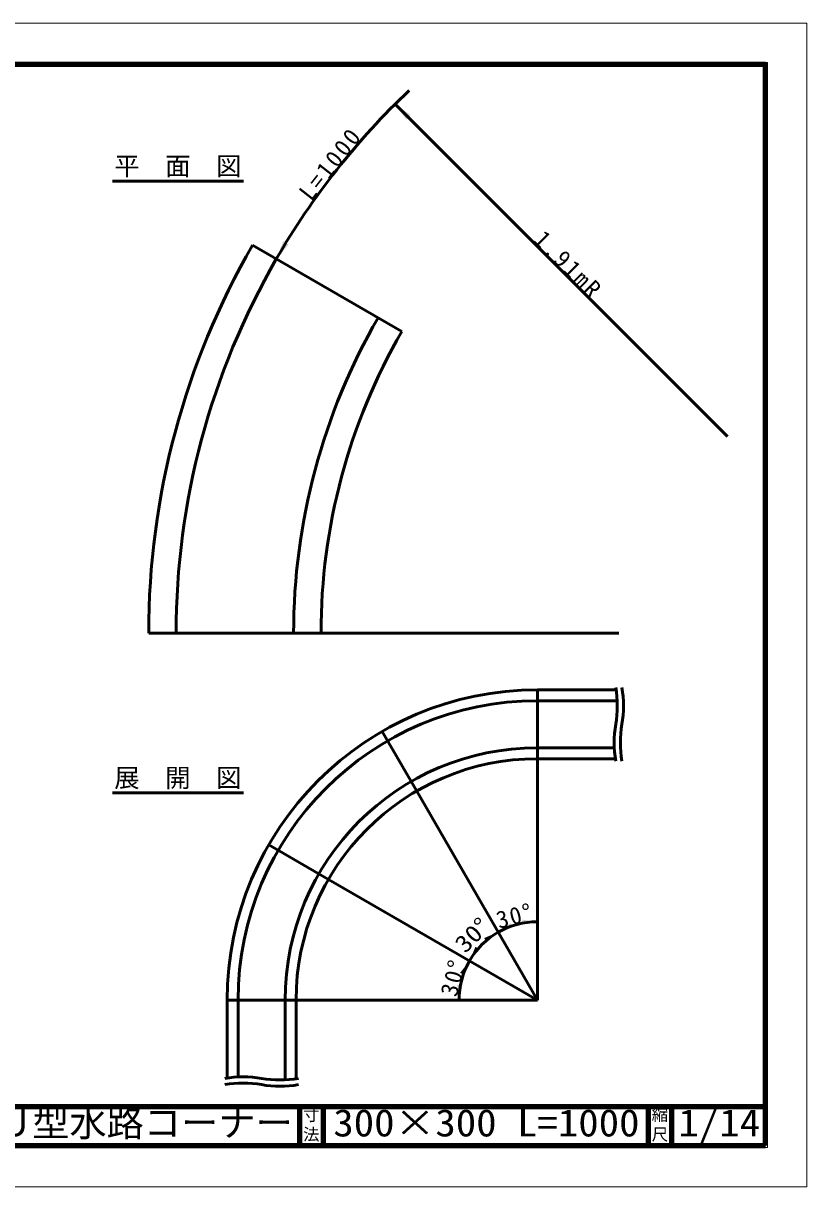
# Model space of a CAD drawing. Units: millimetres, scale not verified. Extents: x -2102 to 2102, y -1485 to 1485.
# Drawn here: x 102 to 2102, y -1485 to 1485 of the extents above; entities that cross this region are included whole.
import ezdxf
from ezdxf.enums import TextEntityAlignment as Align

# ---------------------------------------------------------------- set-up
doc = ezdxf.new("R2010")
doc.units = ezdxf.units.MM
doc.header["$LTSCALE"] = 5
doc.layers.add('0-0_V-nasSTD', color=7, linetype='Continuous', lineweight=50)
doc.layers.add('0-1_0', color=7, linetype='Continuous', lineweight=50)
doc.styles.add('ＭＳ ゴシック', font='')
doc.styles.get('ＭＳ ゴシック').set_extended_font_data('MS Gothic')

msp = doc.modelspace()

# ---------------------------------------------------------------- linework, layer by layer
at = {"layer": '0-0_V-nasSTD'}
for p, q in [((1051.741, 1278.814), (1900.318, 430.335)), ((687.624, 918.252), (1068.684, 698.267)), ((422.393, -71.682), (862.393, -71.682)), ((862.393, -71.682), (1622.393, -71.682)), ((1615.684, -216.43), (1414.722, -216.43)), ((1414.722, -216.43), (1414.722, -392.43)), ((1618.418, -244.43), (1414.722, -244.43)), ((1018.722, -322.538), (1106.722, -474.959)), ((1611.026, -364.43), (1414.722, -364.43)), ((1414.722, -392.43), (1414.722, -1008.43)), ((1613.761, -392.43), (1414.722, -392.43)), ((1106.722, -474.959), (1414.722, -1008.43)), ((728.83, -612.43), (881.251, -700.43)), ((881.251, -700.43), (1414.722, -1008.43)), ((622.722, -1207.469), (622.722, -1008.43)), ((622.722, -1008.43), (798.722, -1008.43)), ((650.722, -1204.734), (650.722, -1008.43)), ((770.722, -1212.126), (770.722, -1008.43)), ((798.722, -1008.43), (1414.722, -1008.43)), ((798.722, -1209.392), (798.722, -1008.43))]:
    msp.add_line(p, q, dxfattribs=at)
at = {"layer": '0-0_V-nasSTD', "lineweight": 100}
for p, q in [((807.5, -1280), (807.5, -1380)), ((867.5, -1280), (867.5, -1380)), ((1697.5, -1280), (1697.5, -1380)), ((1697.5, -1280), (1697.5, -1380)), ((1757.5, -1280), (1757.5, -1380)), ((-1997.5, -1380), (1997.5, -1380))]:
    msp.add_line(p, q, dxfattribs=at)
at = {"layer": '0-0_V-nasSTD', "lineweight": 18}
for points in [[(-2102.5, -1485), (-2102.5, 1485), (2102.5, 1485), (2102.5, -1485)], [(-2002.5, -1385), (-2002.5, 1385), (2002.5, 1385), (2002.5, -1385)]]:
    msp.add_lwpolyline(points, close=True, dxfattribs=at)
at = {"layer": '0-0_V-nasSTD', "lineweight": 100}
msp.add_lwpolyline([(1997.5, -1380), (1997.5, 1380), (-1997.5, 1380)], dxfattribs=at)
at = {"layer": '0-0_V-nasSTD'}
for centre, radius, start, end in [((2402.393, -71.682), 1910, 133.50343, 150.00221), ((2402.393, -71.682), 1980, 150.00221, 180), ((2402.393, -71.682), 1910, 150.00221, 180), ((2402.393, -71.682), 1610, 150.00221, 180), ((2402.393, -71.682), 1540, 150.00221, 180), ((1414.722, -1008.43), 792, 90, 180), ((1340.597, -257.43), 278.125, 350.27097, 9.72903), ((1356.597, -257.43), 278.125, 350.27097, 9.72903), ((1414.722, -1008.43), 764, 90, 180), ((1888.847, -351.43), 278.125, 170.27097, 189.72903), ((1904.847, -351.43), 278.125, 170.27097, 189.72903), ((1414.722, -1008.43), 644, 90, 180), ((1414.722, -1008.43), 616, 90, 180), ((1414.722, -1008.43), 200, 90, 120), ((1414.722, -1008.43), 200, 120, 150.00221), ((1414.722, -1008.43), 200, 150.00221, 180), ((663.722, -1482.555), 278.125, 80.27097, 99.72903), ((757.722, -934.305), 278.125, 260.27097, 279.72903), ((663.722, -1498.555), 278.125, 80.27097, 99.72903), ((757.722, -950.305), 278.125, 260.27097, 279.72903)]:
    msp.add_arc(centre, radius, start, end, dxfattribs=at)
for points in [[(1051.741, 1278.814), (1080.027, 1239.218), (1091.34, 1250.532)], [(748.247, 883.255), (766.011, 928.559), (779.744, 920.349)], [(1314.722, -835.225), (1346.188, -812.304), (1351.922, -823.748)], [(1376.148, -803.181), (1376.531, -815.976), (1414.722, -808.43)], [(1278.813, -850.259), (1285.629, -861.093), (1314.722, -835.225)], [(1241.517, -908.43), (1256.687, -872.578), (1267.494, -879.435)], [(1217.546, -939.105), (1228.79, -945.221), (1241.517, -908.43)], [(1210.327, -969.75), (1214.722, -1008.43), (1223.11, -970.415)]]:
    msp.add_solid(points, dxfattribs=at)
at = {"layer": '0-1_0'}
for p, q in [((330.376, 1082.353), (664.632, 1082.353)), ((330.376, -479.229), (664.632, -479.229))]:
    msp.add_line(p, q, dxfattribs=at)
at = {"layer": '0-1_0', "lineweight": 100}
msp.add_line((-1997.5, -1280), (1997.5, -1280), dxfattribs=at)

# ---------------------------------------------------------------- texts
at = {"layer": '0-0_V-nasSTD', "style": 'ＭＳ ゴシック'}
for s, height, p in [('平\u3000面\u3000図', 47.65, (334.372, 1082.353)), ('展\u3000開\u3000図', 47.65, (334.372, -479.229)), ('鉄筋コンクリートＵ型水路コーナー', 69.65, (-730, -1377.53)), ('寸', 30.79, (816.482, -1326.001)), ('縮', 30.79, (1706.482, -1326.001)), ('法', 30.79, (816.476, -1375.99)), ('尺', 30.79, (1706.476, -1375.99))]:
    msp.add_text(s, height=height, dxfattribs=at).set_placement(p, align=Align.BOTTOM_LEFT)
at = {"layer": '0-0_V-nasSTD', "style": 'ＭＳ ゴシック', "width": 1.15}
msp.add_text('30°', height=43.99, rotation=45, dxfattribs=at).set_placement((1239.713, -900.597), align=Align.BOTTOM_LEFT)
at = {"layer": '0-0_V-nasSTD', "style": 'ＭＳ ゴシック', "width": 1.1}
for s, p in [('300×300 L=1000', (893.75, -1377.53)), ('1/14', (1775, -1377.418))]:
    msp.add_text(s, height=69.65, dxfattribs=at).set_placement(p, align=Align.BOTTOM_LEFT)
at = {"layer": '0-0_V-nasSTD', "char_height": 43.99, "attachment_point": 7, "style": 'ＭＳ ゴシック'}
for s, insert, rotation in [('\\T1.2;L=1000', (837.378, 1028.253), 51.753), ('\\T1.2;1.91mR', (1401.779, 928.817), 315.003), ('\\T1.15;30°', (1317.077, -827.539), 15), ('\\T1.15;30°', (1209.243, -1002.548), 75)]:
    msp.add_mtext(s, dxfattribs=dict(at, insert=insert, rotation=rotation))

doc.saveas('drawing.dxf')
